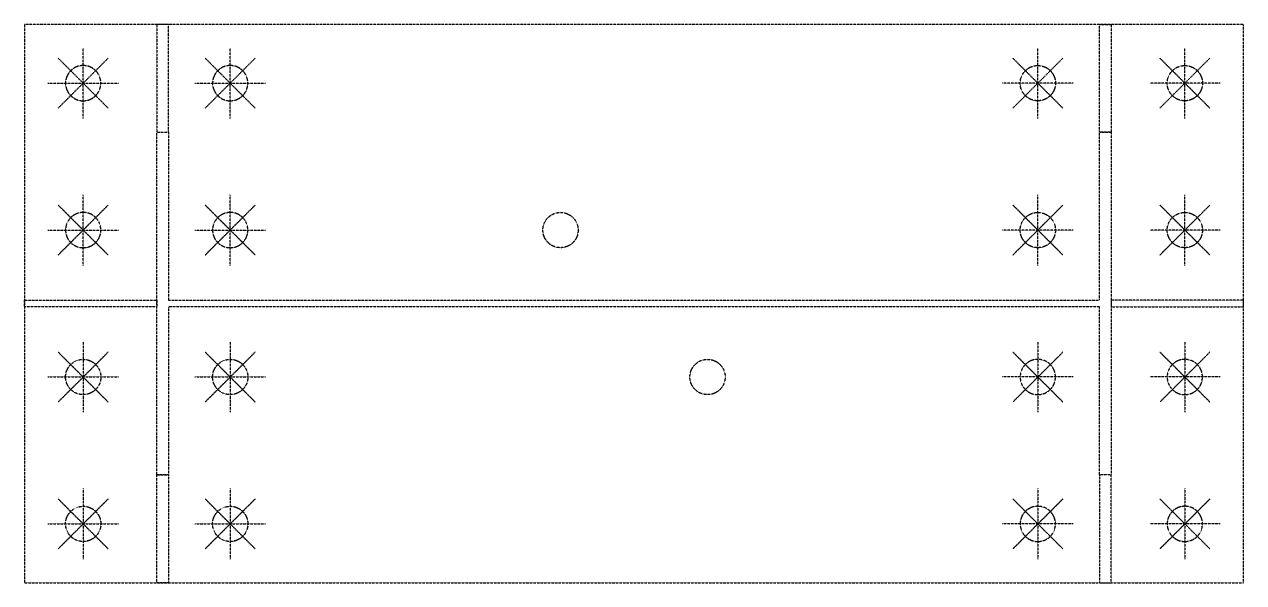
# Model space of a CAD drawing. Header units: feet. Extents: x -99009 to 3252343, y -11094690 to 9035152.
# Drawn here: x 2126681 to 2127925, y -2488859 to -2488289 of the extents above; entities that cross this region are included whole.
import ezdxf

# ---------------------------------------------------------------- set-up
doc = ezdxf.new("R2010")
doc.units = ezdxf.units.FT
doc.linetypes.add('DASHED2', pattern=[0.375, 0.25, -0.125])
doc.layers.add('5', color=5, linetype='DASHED2')
doc.layers.add('K-LINE', color=7, linetype='Continuous')

# ---------------------------------------------------------------- blocks, each defined once
blk = doc.blocks.new('m30ab')
at = {"color": 7}
for p, q in [((-100, 100.9), (-49.1, 50)), ((-49.1, 100.9), (-100, 50)), ((-74.5, 111.5), (-74.5, 39.5)), ((50, 100.9), (100.9, 50)), ((100.9, 100.9), (50, 50)), ((75.5, 111.5), (75.5, 39.5)), ((-110.5, 75.5), (-38.5, 75.5)), ((39.5, 75.5), (111.5, 75.5)), ((-100, -49.1), (-49.1, -100)), ((-49.1, -49.1), (-100, -100)), ((-74.5, -38.5), (-74.5, -110.5)), ((50, -49.1), (100.9, -100)), ((100.9, -49.1), (50, -100)), ((75.5, -38.5), (75.5, -110.5)), ((-110.5, -74.5), (-38.5, -74.5)), ((39.5, -74.5), (111.5, -74.5))]:
    blk.add_line(p, q, dxfattribs=at)
for centre in [(-74.5, 75.5), (75.5, 75.5), (-74.5, -74.5), (75.5, -74.5)]:
    blk.add_circle(centre, 18, dxfattribs=at)
blk = doc.blocks.new('C')
at = {"color": 1}
blk.add_lwpolyline([(1054071.3, 456821.9), (1054071.3, 458065.9), (1053501.3, 458065.9), (1053501.3, 456821.9)], close=True, dxfattribs=at)
at = {"color": 4}
for points in [[(1053782.8, 457930.9), (1053789.8, 457930.9), (1053789.8, 458065.9), (1053782.8, 458065.9)], [(1053611.3, 457918.9), (1053501.3, 457918.9), (1053501.3, 457930.9), (1053611.3, 457930.9)], [(1053961.3, 457918.9), (1054071.3, 457918.9), (1054071.3, 457930.9), (1053961.3, 457930.9)], [(1053611.3, 456968.9), (1053501.3, 456968.9), (1053501.3, 456956.9), (1053611.3, 456956.9)], [(1053961.3, 456968.9), (1054071.3, 456968.9), (1054071.3, 456956.9), (1053961.3, 456956.9)], [(1053782.8, 456956.9), (1053789.8, 456956.9), (1053789.8, 456821.9), (1053782.8, 456821.9)]]:
    blk.add_lwpolyline(points, close=True, dxfattribs=at)
at = {"color": 3}
blk.add_lwpolyline([(1053961.3, 456956.9), (1053611.3, 456956.9), (1053611.3, 456968.9), (1053782.8, 456968.9), (1053782.8, 457918.9), (1053611.3, 457918.9), (1053611.3, 457930.9), (1053961.3, 457930.9), (1053961.3, 457918.9), (1053789.8, 457918.9), (1053789.8, 456968.9), (1053961.3, 456968.9)], close=True, dxfattribs=at)
at = {"color": 7}
for centre in [(1053861.3, 457518.9), (1053711.3, 457368.9)]:
    blk.add_circle(centre, 18, dxfattribs=at)
at = {"color": 1}
for p, rotation in [((1053635.8, 457931.4), 270), ((1053936.8, 456956.4), 90.00000000000011)]:
    blk.add_blockref('m30ab', p, dxfattribs=dict(at, rotation=rotation))
at = {"color": 1, "xscale": -1}
for p, rotation in [((1053936.8, 457931.4), 89.99999999999991), ((1053635.8, 456956.4), 270)]:
    blk.add_blockref('m30ab', p, dxfattribs=dict(at, rotation=rotation))
blk = doc.blocks.new('shot blast mc')
at = {"layer": '5', "rotation": 270}
blk.add_blockref('C', (148960.2, 53976.6), dxfattribs=at)

msp = doc.modelspace()

# ---------------------------------------------------------------- block references
at = {"layer": 'K-LINE'}
msp.add_blockref('shot blast mc', (1520899.22128, -1488764.52416), dxfattribs=at)

doc.saveas('drawing.dxf')
